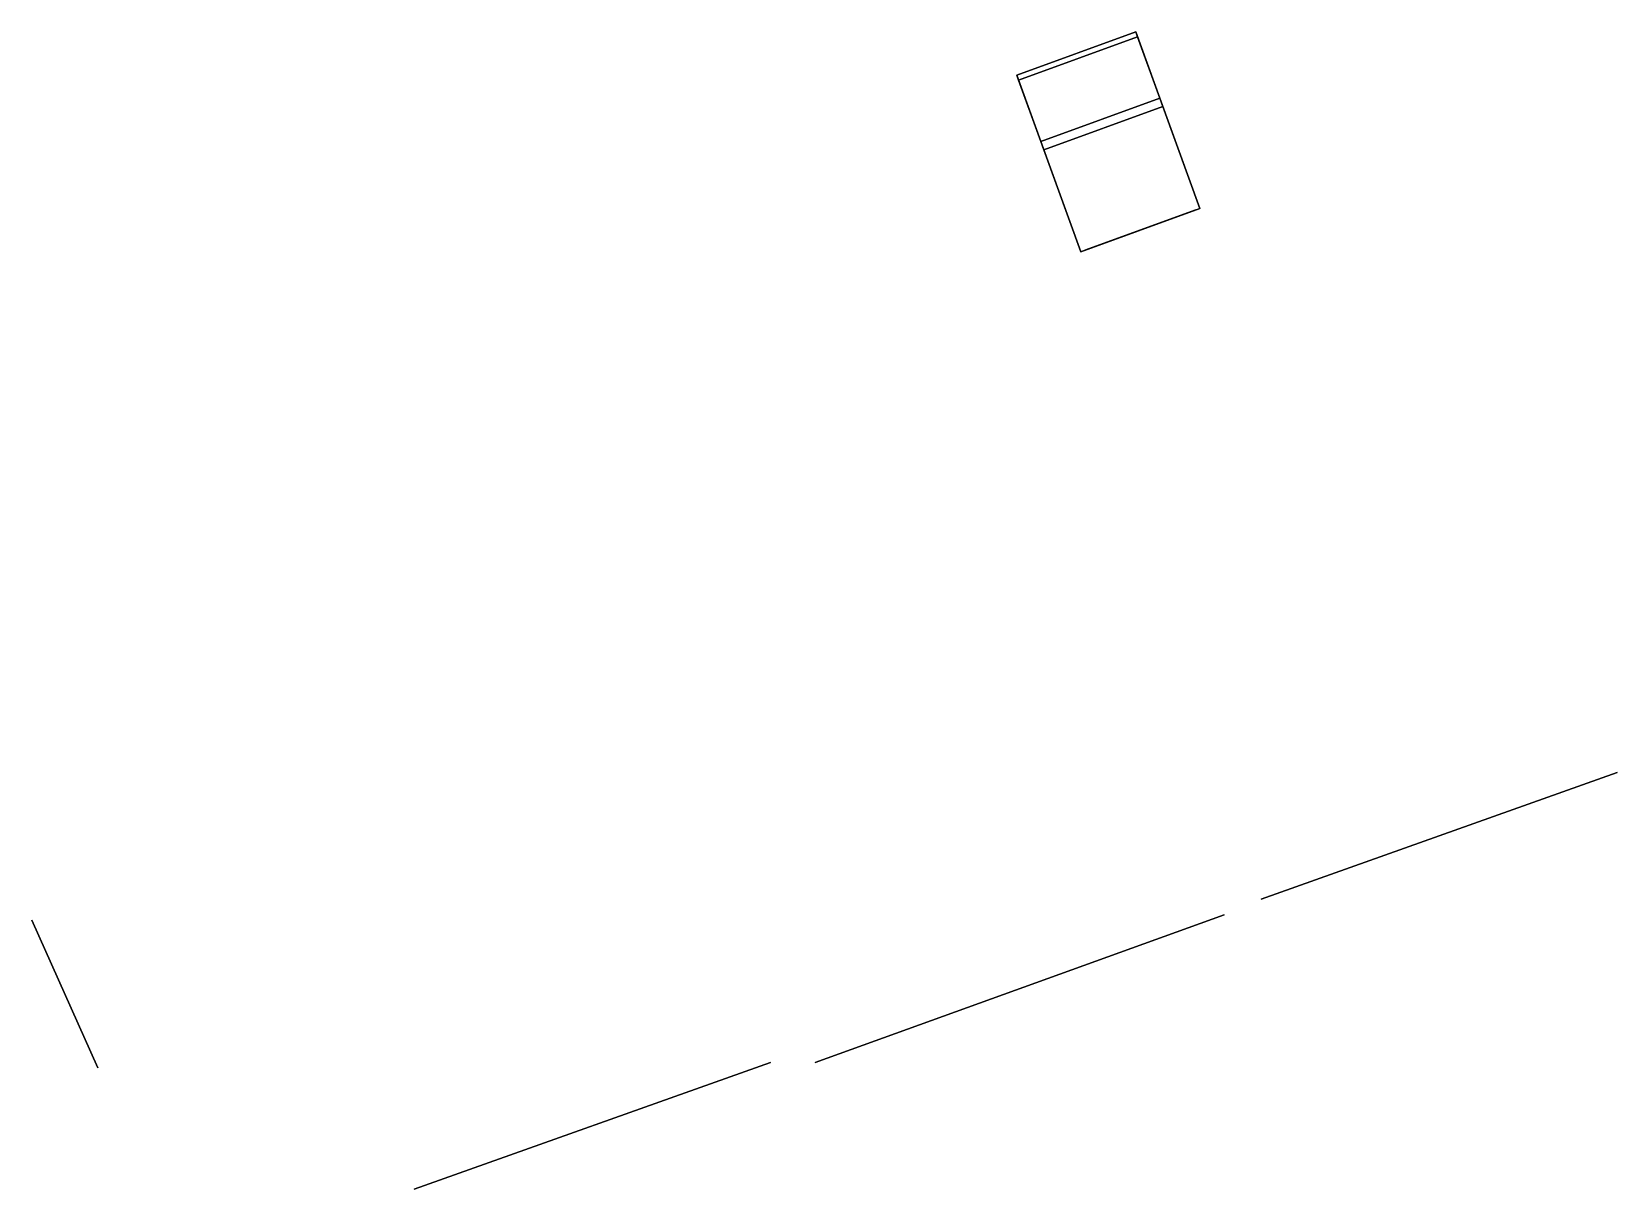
# Model space of a CAD drawing. Header units: metres. Extents: x 99985 to 960412, y 99998 to 1946162.
# Drawn here: x 960197.5 to 960235.06, y 1946122.5 to 1946149.92 of the extents above; entities outside this region: 3.
import ezdxf

# ---------------------------------------------------------------- set-up
doc = ezdxf.new("R2010")
doc.units = ezdxf.units.M

msp = doc.modelspace()

# ---------------------------------------------------------------- linework, layer by layer
at = {"layer": 'Building Shading', "color": 195}
for points in [[(960411.75, 1946162.375, 97.4205), (960411.75, 1946162.375, 38.4205), (960407.75, 1946160.875, 38.4205), (960407.75, 1946160.875, 97.4205)], [(960407.75, 1946160.875, 97.4205), (960407.75, 1946160.875, 38.4205), (960411.75, 1946162.375, 38.4205), (960411.75, 1946162.375, 97.4205)], [(960235.0625, 1946132.375, 52.2953), (960235.0625, 1946132.375, 39.2953), (960226.625, 1946129.375, 39.2953), (960226.625, 1946129.375, 52.2953)], [(960226.625, 1946129.375, 52.2953), (960226.625, 1946129.375, 39.2953), (960235.0625, 1946132.375, 39.2953), (960235.0625, 1946132.375, 52.2953)], [(960225.75, 1946129, 52.1762), (960225.75, 1946129, 39.1762), (960216.0625, 1946125.5, 39.1762), (960216.0625, 1946125.5, 52.1762)], [(960216.0625, 1946125.5, 52.1762), (960216.0625, 1946125.5, 39.1762), (960225.75, 1946129, 39.1762), (960225.75, 1946129, 52.1762)], [(960199.0625, 1946125.375, 58.9987), (960199.0625, 1946125.375, 38.9987), (960197.5, 1946128.875, 38.9987), (960197.5, 1946128.875, 58.9987)], [(960197.5, 1946128.875, 58.9987), (960197.5, 1946128.875, 38.9987), (960199.0625, 1946125.375, 38.9987), (960199.0625, 1946125.375, 58.9987)], [(960215, 1946125.5, 52.05), (960215, 1946125.5, 39.05), (960206.5625, 1946122.5, 39.05), (960206.5625, 1946122.5, 52.05)], [(960206.5625, 1946122.5, 52.05), (960206.5625, 1946122.5, 39.05), (960215, 1946125.5, 39.05), (960215, 1946125.5, 52.05)]]:
    msp.add_3dface(points, dxfattribs=at)
at = {"layer": 'CORE', "color": 43}
for points in [[(960223.6534, 1946149.9168, 46.3612), (960223.6534, 1946149.9168, 43.253), (960220.8342, 1946148.8911, 43.253), (960220.8342, 1946148.8911, 46.3612)], [(960224.2249, 1946148.3459, 46.3612), (960224.2249, 1946148.3459, 43.253), (960223.6534, 1946149.9168, 43.253), (960223.6534, 1946149.9168, 46.3612)], [(960220.8342, 1946148.8911, 46.3612), (960220.8342, 1946148.8911, 43.253), (960221.4057, 1946147.3202, 43.253), (960221.4057, 1946147.3202, 46.3612)], [(960221.4057, 1946147.3202, 46.3612), (960221.4057, 1946147.3202, 43.253), (960224.2249, 1946148.3459, 43.253), (960224.2249, 1946148.3459, 46.3612)]]:
    msp.add_3dface(points, dxfattribs=at)
at = {"layer": 'CORE', "color": 8}
for points in [[(960220.8777, 1946148.7714, 43.253), (960220.8342, 1946148.8911, 43.253), (960223.6534, 1946149.9168, 43.253), (960223.6969, 1946149.7972, 43.253)], [(960221.4057, 1946147.3202, 43.253), (960220.8777, 1946148.7714, 43.253), (960223.6969, 1946149.7972, 43.253), (960224.2249, 1946148.3459, 43.253)]]:
    msp.add_3dface(points, dxfattribs=at)
at = {"layer": 'CORE', "color": 15}
for points in [[(960220.8777, 1946148.7714, 46.3612), (960223.6969, 1946149.7972, 46.3612), (960223.6534, 1946149.9168, 46.3612), (960220.8342, 1946148.8911, 46.3612)], [(960221.4057, 1946147.3202, 46.3612), (960224.2249, 1946148.3459, 46.3612), (960223.6969, 1946149.7972, 46.3612), (960220.8777, 1946148.7714, 46.3612)]]:
    msp.add_3dface(points, dxfattribs=at)
at = {"layer": 'PERIM', "color": 43}
for points in [[(960224.2249, 1946148.3459, 46.3612), (960224.2249, 1946148.3459, 43.253), (960221.4057, 1946147.3202, 43.253), (960221.4057, 1946147.3202, 46.3612)], [(960225.1759, 1946145.7322, 46.3612), (960225.1759, 1946145.7322, 43.253), (960224.2249, 1946148.3459, 43.253), (960224.2249, 1946148.3459, 46.3612)], [(960221.4057, 1946147.3202, 46.3612), (960221.4057, 1946147.3202, 43.253), (960222.3567, 1946144.7065, 43.253), (960222.3567, 1946144.7065, 46.3612)], [(960222.3567, 1946144.7065, 46.3612), (960222.3567, 1946144.7065, 43.253), (960225.1759, 1946145.7322, 43.253), (960225.1759, 1946145.7322, 46.3612)]]:
    msp.add_3dface(points, dxfattribs=at)
at = {"layer": 'PERIM', "color": 8}
for points in [[(960221.4781, 1946147.1212, 43.253), (960221.4057, 1946147.3202, 43.253), (960224.2249, 1946148.3459, 43.253), (960224.2973, 1946148.1469, 43.253)], [(960222.3567, 1946144.7065, 43.253), (960221.4781, 1946147.1212, 43.253), (960224.2973, 1946148.1469, 43.253), (960225.1759, 1946145.7322, 43.253)]]:
    msp.add_3dface(points, dxfattribs=at)
at = {"layer": 'PERIM', "color": 15}
for points in [[(960221.4781, 1946147.1212, 46.3612), (960224.2973, 1946148.1469, 46.3612), (960224.2249, 1946148.3459, 46.3612), (960221.4057, 1946147.3202, 46.3612)], [(960222.3567, 1946144.7065, 46.3612), (960225.1759, 1946145.7322, 46.3612), (960224.2973, 1946148.1469, 46.3612), (960221.4781, 1946147.1212, 46.3612)]]:
    msp.add_3dface(points, dxfattribs=at)
at = {"layer": 'PERIM', "color": 143}
msp.add_3dface([(960222.4506, 1946144.7406, 45.4351), (960222.4506, 1946144.7406, 44.103), (960225.0819, 1946145.698, 44.103), (960225.0819, 1946145.698, 45.4351)], dxfattribs=at)

doc.saveas('drawing.dxf')
